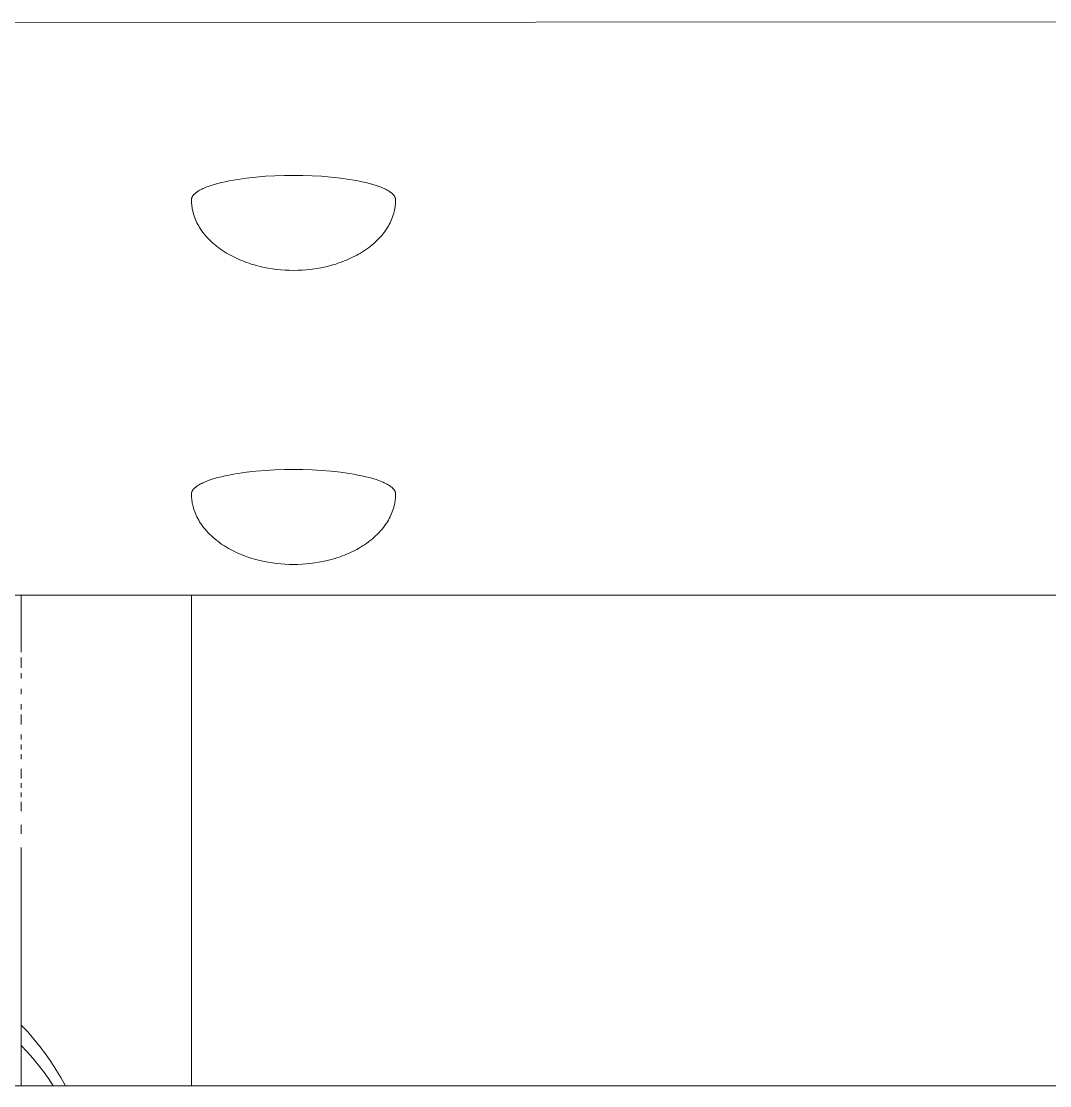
# Model space of a CAD drawing. Header units: millimetres. Extents: x -67 to 4862, y -244 to 3199.
# Drawn here: x 283.8 to 359.3, y 1529.1 to 1607.3 of the extents above; entities that cross this region are included whole.
import ezdxf

# ---------------------------------------------------------------- set-up
doc = ezdxf.new("R2010")
doc.units = ezdxf.units.MM
doc.layers.add('ZANO_R', color=7, linetype='Continuous', lineweight=0)

msp = doc.modelspace()

# ---------------------------------------------------------------- linework, layer by layer
at = {"layer": 'ZANO_R'}
for p, q in [((63.753, 1607.113), (418.753, 1607.337)), ((298.731, 1595.552), (299.025, 1595.612)), ((299.025, 1595.612), (299.332, 1595.669)), ((299.332, 1595.669), (299.649, 1595.722)), ((299.649, 1595.722), (300.308, 1595.814)), ((300.308, 1595.814), (300.992, 1595.889)), ((300.992, 1595.889), (301.689, 1595.946)), ((301.689, 1595.946), (302.388, 1595.985)), ((302.388, 1595.985), (303.079, 1596.008)), ((303.079, 1596.008), (303.753, 1596.015)), ((303.753, 1596.015), (304.427, 1596.008)), ((304.427, 1596.008), (305.117, 1595.985)), ((305.117, 1595.985), (305.816, 1595.946)), ((305.816, 1595.946), (306.513, 1595.889)), ((306.513, 1595.889), (307.197, 1595.814)), ((307.197, 1595.814), (307.857, 1595.722)), ((307.857, 1595.722), (308.173, 1595.669)), ((308.173, 1595.669), (308.48, 1595.612)), ((308.48, 1595.612), (308.774, 1595.552)), ((296.682, 1594.814), (296.713, 1594.835)), ((296.713, 1594.835), (296.779, 1594.877)), ((296.779, 1594.877), (296.85, 1594.918)), ((296.85, 1594.918), (296.926, 1594.959)), ((296.926, 1594.959), (297.006, 1595)), ((297.006, 1595), (297.09, 1595.041)), ((297.09, 1595.041), (297.18, 1595.081)), ((297.18, 1595.081), (297.274, 1595.121)), ((297.274, 1595.121), (297.372, 1595.161)), ((297.372, 1595.161), (297.475, 1595.199)), ((297.475, 1595.199), (297.694, 1595.276)), ((297.694, 1595.276), (297.93, 1595.349)), ((297.93, 1595.349), (298.182, 1595.42)), ((298.182, 1595.42), (298.449, 1595.488)), ((298.449, 1595.488), (298.731, 1595.552)), ((308.774, 1595.552), (309.056, 1595.488)), ((309.056, 1595.488), (309.323, 1595.42)), ((309.323, 1595.42), (309.575, 1595.349)), ((309.575, 1595.349), (309.811, 1595.276)), ((309.811, 1595.276), (310.03, 1595.199)), ((310.03, 1595.199), (310.133, 1595.161)), ((310.133, 1595.161), (310.231, 1595.121)), ((310.231, 1595.121), (310.325, 1595.081)), ((310.325, 1595.081), (310.415, 1595.041)), ((310.415, 1595.041), (310.499, 1595)), ((310.499, 1595), (310.58, 1594.959)), ((310.58, 1594.959), (310.655, 1594.918)), ((310.655, 1594.918), (310.726, 1594.877)), ((310.726, 1594.877), (310.792, 1594.835)), ((310.792, 1594.835), (310.824, 1594.814)), ((296.253, 1594.233), (296.254, 1594.243)), ((296.253, 1594.223), (296.253, 1594.233)), ((296.253, 1594.214), (296.253, 1594.223)), ((296.253, 1594.214), (296.253, 1594.146)), ((296.253, 1594.146), (296.255, 1594.078)), ((296.254, 1594.254), (296.256, 1594.264)), ((296.254, 1594.243), (296.254, 1594.254)), ((296.255, 1594.078), (296.258, 1594.011)), ((296.256, 1594.264), (296.257, 1594.274)), ((296.257, 1594.274), (296.258, 1594.284)), ((296.258, 1594.284), (296.26, 1594.294)), ((296.26, 1594.294), (296.262, 1594.304)), ((296.262, 1594.304), (296.264, 1594.314)), ((296.264, 1594.314), (296.267, 1594.324)), ((296.267, 1594.324), (296.27, 1594.334)), ((296.27, 1594.334), (296.273, 1594.345)), ((296.273, 1594.345), (296.276, 1594.355)), ((296.276, 1594.355), (296.279, 1594.365)), ((296.279, 1594.365), (296.283, 1594.375)), ((296.283, 1594.375), (296.287, 1594.386)), ((296.287, 1594.386), (296.291, 1594.396)), ((296.291, 1594.396), (296.296, 1594.406)), ((296.296, 1594.406), (296.3, 1594.417)), ((296.3, 1594.417), (296.305, 1594.427)), ((296.305, 1594.427), (296.311, 1594.437)), ((296.311, 1594.437), (296.316, 1594.448)), ((296.316, 1594.448), (296.322, 1594.458)), ((296.322, 1594.458), (296.328, 1594.468)), ((296.328, 1594.468), (296.334, 1594.479)), ((296.334, 1594.479), (296.341, 1594.489)), ((296.341, 1594.489), (296.348, 1594.5)), ((296.348, 1594.5), (296.362, 1594.52)), ((296.362, 1594.52), (296.378, 1594.541)), ((296.378, 1594.541), (296.394, 1594.562)), ((296.394, 1594.562), (296.412, 1594.583)), ((296.412, 1594.583), (296.431, 1594.604)), ((296.431, 1594.604), (296.451, 1594.625)), ((296.451, 1594.625), (296.472, 1594.646)), ((296.472, 1594.646), (296.494, 1594.667)), ((296.494, 1594.667), (296.518, 1594.688)), ((296.518, 1594.688), (296.542, 1594.709)), ((296.542, 1594.709), (296.568, 1594.73)), ((296.568, 1594.73), (296.594, 1594.751)), ((296.594, 1594.751), (296.622, 1594.772)), ((296.622, 1594.772), (296.651, 1594.793)), ((296.651, 1594.793), (296.682, 1594.814)), ((310.824, 1594.814), (310.854, 1594.793)), ((310.854, 1594.793), (310.883, 1594.772)), ((310.883, 1594.772), (310.911, 1594.751)), ((310.911, 1594.751), (310.937, 1594.73)), ((310.937, 1594.73), (310.963, 1594.709)), ((310.963, 1594.709), (310.988, 1594.688)), ((310.988, 1594.688), (311.011, 1594.667)), ((311.011, 1594.667), (311.033, 1594.646)), ((311.033, 1594.646), (311.054, 1594.625)), ((311.054, 1594.625), (311.074, 1594.604)), ((311.074, 1594.604), (311.093, 1594.583)), ((311.093, 1594.583), (311.111, 1594.562)), ((311.111, 1594.562), (311.127, 1594.541)), ((311.127, 1594.541), (311.143, 1594.52)), ((311.143, 1594.52), (311.157, 1594.5)), ((311.157, 1594.5), (311.164, 1594.489)), ((311.164, 1594.489), (311.171, 1594.479)), ((311.171, 1594.479), (311.177, 1594.468)), ((311.177, 1594.468), (311.183, 1594.458)), ((311.183, 1594.458), (311.189, 1594.448)), ((311.189, 1594.448), (311.195, 1594.437)), ((311.195, 1594.437), (311.2, 1594.427)), ((311.2, 1594.427), (311.205, 1594.417)), ((311.205, 1594.417), (311.21, 1594.406)), ((311.21, 1594.406), (311.214, 1594.396)), ((311.214, 1594.396), (311.218, 1594.386)), ((311.218, 1594.386), (311.222, 1594.375)), ((311.222, 1594.375), (311.226, 1594.365)), ((311.226, 1594.365), (311.229, 1594.355)), ((311.229, 1594.355), (311.233, 1594.345)), ((311.233, 1594.345), (311.236, 1594.334)), ((311.236, 1594.334), (311.238, 1594.324)), ((311.238, 1594.324), (311.241, 1594.314)), ((311.241, 1594.314), (311.243, 1594.304)), ((311.243, 1594.304), (311.245, 1594.294)), ((311.245, 1594.294), (311.247, 1594.284)), ((311.247, 1594.284), (311.248, 1594.274)), ((311.247, 1594.011), (311.25, 1594.078)), ((311.248, 1594.274), (311.25, 1594.264)), ((311.25, 1594.264), (311.251, 1594.254)), ((311.25, 1594.078), (311.252, 1594.146)), ((311.251, 1594.254), (311.252, 1594.243)), ((311.252, 1594.243), (311.252, 1594.233)), ((311.252, 1594.233), (311.252, 1594.223)), ((311.252, 1594.223), (311.253, 1594.214)), ((311.252, 1594.146), (311.253, 1594.214)), ((296.258, 1594.011), (296.263, 1593.944)), ((296.263, 1593.944), (296.268, 1593.877)), ((296.268, 1593.877), (296.275, 1593.81)), ((296.275, 1593.81), (296.284, 1593.744)), ((296.284, 1593.744), (296.293, 1593.678)), ((296.293, 1593.678), (296.303, 1593.612)), ((296.303, 1593.612), (296.315, 1593.546)), ((296.315, 1593.546), (296.328, 1593.481)), ((296.328, 1593.481), (296.342, 1593.416)), ((296.342, 1593.416), (296.357, 1593.351)), ((296.357, 1593.351), (296.374, 1593.286)), ((296.374, 1593.286), (296.391, 1593.222)), ((311.114, 1593.222), (311.131, 1593.286)), ((311.131, 1593.286), (311.148, 1593.351)), ((311.148, 1593.351), (311.163, 1593.416)), ((311.163, 1593.416), (311.177, 1593.481)), ((311.177, 1593.481), (311.19, 1593.546)), ((311.19, 1593.546), (311.202, 1593.612)), ((311.202, 1593.612), (311.212, 1593.678)), ((311.212, 1593.678), (311.222, 1593.744)), ((311.222, 1593.744), (311.23, 1593.81)), ((311.23, 1593.81), (311.237, 1593.877)), ((311.237, 1593.877), (311.242, 1593.944)), ((311.242, 1593.944), (311.247, 1594.011)), ((296.391, 1593.222), (296.41, 1593.158)), ((296.41, 1593.158), (296.451, 1593.031)), ((296.451, 1593.031), (296.496, 1592.905)), ((296.496, 1592.905), (296.545, 1592.781)), ((296.545, 1592.781), (296.599, 1592.658)), ((296.599, 1592.658), (296.657, 1592.536)), ((296.657, 1592.536), (296.719, 1592.416)), ((310.786, 1592.416), (310.848, 1592.536)), ((310.848, 1592.536), (310.906, 1592.658)), ((310.906, 1592.658), (310.96, 1592.781)), ((310.96, 1592.781), (311.009, 1592.905)), ((311.009, 1592.905), (311.054, 1593.031)), ((311.054, 1593.031), (311.095, 1593.158)), ((311.095, 1593.158), (311.114, 1593.222)), ((296.719, 1592.416), (296.785, 1592.298)), ((296.785, 1592.298), (296.855, 1592.181)), ((296.855, 1592.181), (296.9, 1592.109)), ((296.9, 1592.109), (296.947, 1592.037)), ((296.947, 1592.037), (296.995, 1591.967)), ((296.995, 1591.967), (297.045, 1591.898)), ((297.045, 1591.898), (297.095, 1591.829)), ((297.095, 1591.829), (297.147, 1591.761)), ((297.147, 1591.761), (297.255, 1591.628)), ((310.251, 1591.628), (310.358, 1591.761)), ((310.358, 1591.761), (310.41, 1591.829)), ((310.41, 1591.829), (310.46, 1591.898)), ((310.46, 1591.898), (310.51, 1591.967)), ((310.51, 1591.967), (310.558, 1592.037)), ((310.558, 1592.037), (310.605, 1592.109)), ((310.605, 1592.109), (310.65, 1592.181)), ((310.65, 1592.181), (310.72, 1592.298)), ((310.72, 1592.298), (310.786, 1592.416)), ((297.255, 1591.628), (297.366, 1591.499)), ((297.366, 1591.499), (297.482, 1591.373)), ((297.482, 1591.373), (297.602, 1591.251)), ((297.602, 1591.251), (297.726, 1591.132)), ((297.726, 1591.132), (297.854, 1591.016)), ((297.854, 1591.016), (297.984, 1590.905)), ((309.521, 1590.905), (309.652, 1591.016)), ((309.652, 1591.016), (309.779, 1591.132)), ((309.779, 1591.132), (309.903, 1591.251)), ((309.903, 1591.251), (310.023, 1591.373)), ((310.023, 1591.373), (310.139, 1591.499)), ((310.139, 1591.499), (310.251, 1591.628)), ((297.984, 1590.905), (298.118, 1590.796)), ((298.118, 1590.796), (298.255, 1590.692)), ((298.255, 1590.692), (298.395, 1590.591)), ((298.395, 1590.591), (298.537, 1590.493)), ((298.537, 1590.493), (298.682, 1590.399)), ((298.682, 1590.399), (298.828, 1590.309)), ((298.828, 1590.309), (298.971, 1590.225)), ((298.971, 1590.225), (299.115, 1590.145)), ((299.115, 1590.145), (299.262, 1590.067)), ((308.244, 1590.067), (308.39, 1590.145)), ((308.39, 1590.145), (308.534, 1590.225)), ((308.534, 1590.225), (308.677, 1590.309)), ((308.677, 1590.309), (308.823, 1590.399)), ((308.823, 1590.399), (308.968, 1590.493)), ((308.968, 1590.493), (309.11, 1590.591)), ((309.11, 1590.591), (309.25, 1590.692)), ((309.25, 1590.692), (309.387, 1590.796)), ((309.387, 1590.796), (309.521, 1590.905)), ((299.262, 1590.067), (299.41, 1589.993)), ((299.41, 1589.993), (299.56, 1589.921)), ((299.56, 1589.921), (299.711, 1589.852)), ((299.711, 1589.852), (299.864, 1589.787)), ((299.864, 1589.787), (300.018, 1589.724)), ((300.018, 1589.724), (300.174, 1589.664)), ((300.174, 1589.664), (300.33, 1589.607)), ((300.33, 1589.607), (300.488, 1589.553)), ((300.488, 1589.553), (300.646, 1589.501)), ((300.646, 1589.501), (300.966, 1589.407)), ((300.966, 1589.407), (301.288, 1589.324)), ((306.218, 1589.324), (306.539, 1589.407)), ((306.539, 1589.407), (306.859, 1589.501)), ((306.859, 1589.501), (307.017, 1589.553)), ((307.017, 1589.553), (307.175, 1589.607)), ((307.175, 1589.607), (307.332, 1589.664)), ((307.332, 1589.664), (307.487, 1589.724)), ((307.487, 1589.724), (307.641, 1589.787)), ((307.641, 1589.787), (307.794, 1589.852)), ((307.794, 1589.852), (307.946, 1589.921)), ((307.946, 1589.921), (308.095, 1589.993)), ((308.095, 1589.993), (308.244, 1590.067)), ((301.288, 1589.324), (301.591, 1589.257)), ((301.591, 1589.257), (301.896, 1589.198)), ((301.896, 1589.198), (302.203, 1589.148)), ((302.203, 1589.148), (302.512, 1589.108)), ((302.512, 1589.108), (302.821, 1589.076)), ((302.821, 1589.076), (303.132, 1589.054)), ((303.132, 1589.054), (303.442, 1589.04)), ((303.442, 1589.04), (303.753, 1589.036)), ((303.753, 1589.036), (304.063, 1589.04)), ((304.063, 1589.04), (304.374, 1589.054)), ((304.374, 1589.054), (304.684, 1589.076)), ((304.684, 1589.076), (304.994, 1589.108)), ((304.994, 1589.108), (305.302, 1589.148)), ((305.302, 1589.148), (305.609, 1589.198)), ((305.609, 1589.198), (305.915, 1589.257)), ((305.915, 1589.257), (306.218, 1589.324)), ((297.694, 1573.66), (297.93, 1573.733)), ((297.93, 1573.733), (298.182, 1573.804)), ((298.182, 1573.804), (298.449, 1573.872)), ((298.449, 1573.872), (298.731, 1573.936)), ((298.731, 1573.936), (299.025, 1573.997)), ((299.025, 1573.997), (299.332, 1574.053)), ((299.332, 1574.053), (299.649, 1574.106)), ((299.649, 1574.106), (300.308, 1574.198)), ((300.308, 1574.198), (300.992, 1574.273)), ((300.992, 1574.273), (301.689, 1574.33)), ((301.689, 1574.33), (302.388, 1574.369)), ((302.388, 1574.369), (303.079, 1574.392)), ((303.079, 1574.392), (303.753, 1574.4)), ((303.753, 1574.4), (304.427, 1574.392)), ((304.427, 1574.392), (305.117, 1574.369)), ((305.117, 1574.369), (305.816, 1574.33)), ((305.816, 1574.33), (306.513, 1574.273)), ((306.513, 1574.273), (307.197, 1574.198)), ((307.197, 1574.198), (307.857, 1574.106)), ((307.857, 1574.106), (308.173, 1574.053)), ((308.173, 1574.053), (308.48, 1573.997)), ((308.48, 1573.997), (308.774, 1573.936)), ((308.774, 1573.936), (309.056, 1573.872)), ((309.056, 1573.872), (309.323, 1573.804)), ((309.323, 1573.804), (309.575, 1573.733)), ((309.575, 1573.733), (309.811, 1573.66)), ((296.362, 1572.905), (296.378, 1572.926)), ((296.378, 1572.926), (296.394, 1572.947)), ((296.394, 1572.947), (296.412, 1572.968)), ((296.412, 1572.968), (296.431, 1572.989)), ((296.431, 1572.989), (296.451, 1573.01)), ((296.451, 1573.01), (296.472, 1573.031)), ((296.472, 1573.031), (296.494, 1573.052)), ((296.494, 1573.052), (296.518, 1573.073)), ((296.518, 1573.073), (296.542, 1573.094)), ((296.542, 1573.094), (296.568, 1573.115)), ((296.568, 1573.115), (296.594, 1573.136)), ((296.594, 1573.136), (296.622, 1573.157)), ((296.622, 1573.157), (296.651, 1573.178)), ((296.651, 1573.178), (296.682, 1573.198)), ((296.682, 1573.198), (296.713, 1573.219)), ((296.713, 1573.219), (296.779, 1573.261)), ((296.779, 1573.261), (296.85, 1573.302)), ((296.85, 1573.302), (296.926, 1573.344)), ((296.926, 1573.344), (297.006, 1573.385)), ((297.006, 1573.385), (297.09, 1573.425)), ((297.09, 1573.425), (297.18, 1573.466)), ((297.18, 1573.466), (297.274, 1573.505)), ((297.274, 1573.505), (297.372, 1573.545)), ((297.372, 1573.545), (297.475, 1573.584)), ((297.475, 1573.584), (297.694, 1573.66)), ((309.811, 1573.66), (310.03, 1573.584)), ((310.03, 1573.584), (310.133, 1573.545)), ((310.133, 1573.545), (310.231, 1573.505)), ((310.231, 1573.505), (310.325, 1573.466)), ((310.325, 1573.466), (310.415, 1573.425)), ((310.415, 1573.425), (310.499, 1573.385)), ((310.499, 1573.385), (310.58, 1573.344)), ((310.58, 1573.344), (310.655, 1573.302)), ((310.655, 1573.302), (310.726, 1573.261)), ((310.726, 1573.261), (310.792, 1573.219)), ((310.792, 1573.219), (310.824, 1573.198)), ((310.824, 1573.198), (310.854, 1573.178)), ((310.854, 1573.178), (310.883, 1573.157)), ((310.883, 1573.157), (310.911, 1573.136)), ((310.911, 1573.136), (310.937, 1573.115)), ((310.937, 1573.115), (310.963, 1573.094)), ((310.963, 1573.094), (310.988, 1573.073)), ((310.988, 1573.073), (311.011, 1573.052)), ((311.011, 1573.052), (311.033, 1573.031)), ((311.033, 1573.031), (311.054, 1573.01)), ((311.054, 1573.01), (311.074, 1572.989)), ((311.074, 1572.989), (311.093, 1572.968)), ((311.093, 1572.968), (311.111, 1572.947)), ((311.111, 1572.947), (311.127, 1572.926)), ((311.127, 1572.926), (311.143, 1572.905)), ((296.253, 1572.618), (296.254, 1572.628)), ((296.253, 1572.608), (296.253, 1572.618)), ((296.253, 1572.598), (296.253, 1572.608)), ((296.253, 1572.598), (296.253, 1572.53)), ((296.253, 1572.53), (296.255, 1572.463)), ((296.254, 1572.638), (296.256, 1572.648)), ((296.254, 1572.628), (296.254, 1572.638)), ((296.255, 1572.463), (296.258, 1572.395)), ((296.256, 1572.648), (296.257, 1572.658)), ((296.257, 1572.658), (296.258, 1572.668)), ((296.258, 1572.668), (296.26, 1572.678)), ((296.258, 1572.395), (296.263, 1572.328)), ((296.26, 1572.678), (296.262, 1572.688)), ((296.262, 1572.688), (296.264, 1572.698)), ((296.263, 1572.328), (296.268, 1572.261)), ((296.264, 1572.698), (296.267, 1572.709)), ((296.267, 1572.709), (296.27, 1572.719)), ((296.268, 1572.261), (296.275, 1572.195)), ((296.27, 1572.719), (296.273, 1572.729)), ((296.273, 1572.729), (296.276, 1572.739)), ((296.275, 1572.195), (296.284, 1572.128)), ((296.276, 1572.739), (296.279, 1572.749)), ((296.279, 1572.749), (296.283, 1572.76)), ((296.283, 1572.76), (296.287, 1572.77)), ((296.287, 1572.77), (296.291, 1572.78)), ((296.291, 1572.78), (296.296, 1572.791)), ((296.296, 1572.791), (296.3, 1572.801)), ((296.3, 1572.801), (296.305, 1572.811)), ((296.305, 1572.811), (296.311, 1572.822)), ((296.311, 1572.822), (296.316, 1572.832)), ((296.316, 1572.832), (296.322, 1572.842)), ((296.322, 1572.842), (296.328, 1572.853)), ((296.328, 1572.853), (296.334, 1572.863)), ((296.334, 1572.863), (296.341, 1572.873)), ((296.341, 1572.873), (296.348, 1572.884)), ((296.348, 1572.884), (296.362, 1572.905)), ((311.143, 1572.905), (311.157, 1572.884)), ((311.157, 1572.884), (311.164, 1572.873)), ((311.164, 1572.873), (311.171, 1572.863)), ((311.171, 1572.863), (311.177, 1572.853)), ((311.177, 1572.853), (311.183, 1572.842)), ((311.183, 1572.842), (311.189, 1572.832)), ((311.189, 1572.832), (311.195, 1572.822)), ((311.195, 1572.822), (311.2, 1572.811)), ((311.2, 1572.811), (311.205, 1572.801)), ((311.205, 1572.801), (311.21, 1572.791)), ((311.21, 1572.791), (311.214, 1572.78)), ((311.214, 1572.78), (311.218, 1572.77)), ((311.218, 1572.77), (311.222, 1572.76)), ((311.222, 1572.76), (311.226, 1572.749)), ((311.222, 1572.128), (311.23, 1572.195)), ((311.226, 1572.749), (311.229, 1572.739)), ((311.229, 1572.739), (311.233, 1572.729)), ((311.23, 1572.195), (311.237, 1572.261)), ((311.233, 1572.729), (311.236, 1572.719)), ((311.236, 1572.719), (311.238, 1572.709)), ((311.237, 1572.261), (311.242, 1572.328)), ((311.238, 1572.709), (311.241, 1572.698)), ((311.241, 1572.698), (311.243, 1572.688)), ((311.242, 1572.328), (311.247, 1572.395)), ((311.243, 1572.688), (311.245, 1572.678)), ((311.245, 1572.678), (311.247, 1572.668)), ((311.247, 1572.668), (311.248, 1572.658)), ((311.247, 1572.395), (311.25, 1572.463)), ((311.248, 1572.658), (311.25, 1572.648)), ((311.25, 1572.648), (311.251, 1572.638)), ((311.25, 1572.463), (311.252, 1572.53)), ((311.251, 1572.638), (311.252, 1572.628)), ((311.252, 1572.628), (311.252, 1572.618)), ((311.252, 1572.618), (311.252, 1572.608)), ((311.252, 1572.608), (311.253, 1572.598)), ((311.252, 1572.53), (311.253, 1572.598)), ((296.284, 1572.128), (296.293, 1572.062)), ((296.293, 1572.062), (296.303, 1571.996)), ((296.303, 1571.996), (296.315, 1571.931)), ((296.315, 1571.931), (296.328, 1571.865)), ((296.328, 1571.865), (296.342, 1571.8)), ((296.342, 1571.8), (296.357, 1571.735)), ((296.357, 1571.735), (296.374, 1571.671)), ((296.374, 1571.671), (296.391, 1571.606)), ((296.391, 1571.606), (296.41, 1571.542)), ((296.41, 1571.542), (296.451, 1571.415)), ((296.451, 1571.415), (296.496, 1571.29)), ((311.009, 1571.29), (311.054, 1571.415)), ((311.054, 1571.415), (311.095, 1571.542)), ((311.095, 1571.542), (311.114, 1571.606)), ((311.114, 1571.606), (311.131, 1571.671)), ((311.131, 1571.671), (311.148, 1571.735)), ((311.148, 1571.735), (311.163, 1571.8)), ((311.163, 1571.8), (311.177, 1571.865)), ((311.177, 1571.865), (311.19, 1571.931)), ((311.19, 1571.931), (311.202, 1571.996)), ((311.202, 1571.996), (311.212, 1572.062)), ((311.212, 1572.062), (311.222, 1572.128)), ((296.496, 1571.29), (296.545, 1571.165)), ((296.545, 1571.165), (296.599, 1571.042)), ((296.599, 1571.042), (296.657, 1570.921)), ((296.657, 1570.921), (296.719, 1570.801)), ((296.719, 1570.801), (296.785, 1570.682)), ((296.785, 1570.682), (296.855, 1570.565)), ((310.65, 1570.565), (310.72, 1570.682)), ((310.72, 1570.682), (310.786, 1570.801)), ((310.786, 1570.801), (310.848, 1570.921)), ((310.848, 1570.921), (310.906, 1571.042)), ((310.906, 1571.042), (310.96, 1571.165)), ((310.96, 1571.165), (311.009, 1571.29)), ((296.855, 1570.565), (296.9, 1570.493)), ((296.9, 1570.493), (296.947, 1570.422)), ((296.947, 1570.422), (296.995, 1570.351)), ((296.995, 1570.351), (297.045, 1570.282)), ((297.045, 1570.282), (297.095, 1570.213)), ((297.095, 1570.213), (297.147, 1570.145)), ((297.147, 1570.145), (297.255, 1570.013)), ((297.255, 1570.013), (297.366, 1569.883)), ((297.366, 1569.883), (297.482, 1569.757)), ((310.023, 1569.757), (310.139, 1569.883)), ((310.139, 1569.883), (310.251, 1570.013)), ((310.251, 1570.013), (310.358, 1570.145)), ((310.358, 1570.145), (310.41, 1570.213)), ((310.41, 1570.213), (310.46, 1570.282)), ((310.46, 1570.282), (310.51, 1570.351)), ((310.51, 1570.351), (310.558, 1570.422)), ((310.558, 1570.422), (310.605, 1570.493)), ((310.605, 1570.493), (310.65, 1570.565)), ((297.482, 1569.757), (297.602, 1569.635)), ((297.602, 1569.635), (297.726, 1569.516)), ((297.726, 1569.516), (297.854, 1569.401)), ((297.854, 1569.401), (297.984, 1569.289)), ((297.984, 1569.289), (298.118, 1569.181)), ((298.118, 1569.181), (298.255, 1569.076)), ((298.255, 1569.076), (298.395, 1568.975)), ((309.11, 1568.975), (309.25, 1569.076)), ((309.25, 1569.076), (309.387, 1569.181)), ((309.387, 1569.181), (309.521, 1569.289)), ((309.521, 1569.289), (309.652, 1569.401)), ((309.652, 1569.401), (309.779, 1569.516)), ((309.779, 1569.516), (309.903, 1569.635)), ((309.903, 1569.635), (310.023, 1569.757)), ((298.395, 1568.975), (298.537, 1568.877)), ((298.537, 1568.877), (298.682, 1568.783)), ((298.682, 1568.783), (298.828, 1568.693)), ((298.828, 1568.693), (298.971, 1568.609)), ((298.971, 1568.609), (299.115, 1568.529)), ((299.115, 1568.529), (299.262, 1568.451)), ((299.262, 1568.451), (299.41, 1568.377)), ((299.41, 1568.377), (299.56, 1568.305)), ((299.56, 1568.305), (299.711, 1568.237)), ((299.711, 1568.237), (299.864, 1568.171)), ((307.641, 1568.171), (307.794, 1568.237)), ((307.794, 1568.237), (307.946, 1568.305)), ((307.946, 1568.305), (308.095, 1568.377)), ((308.095, 1568.377), (308.244, 1568.451)), ((308.244, 1568.451), (308.39, 1568.529)), ((308.39, 1568.529), (308.534, 1568.609)), ((308.534, 1568.609), (308.677, 1568.693)), ((308.677, 1568.693), (308.823, 1568.783)), ((308.823, 1568.783), (308.968, 1568.877)), ((308.968, 1568.877), (309.11, 1568.975)), ((299.864, 1568.171), (300.018, 1568.108)), ((300.018, 1568.108), (300.174, 1568.048)), ((300.174, 1568.048), (300.33, 1567.991)), ((300.33, 1567.991), (300.488, 1567.937)), ((300.488, 1567.937), (300.646, 1567.886)), ((300.646, 1567.886), (300.966, 1567.791)), ((300.966, 1567.791), (301.288, 1567.708)), ((301.288, 1567.708), (301.591, 1567.641)), ((301.591, 1567.641), (301.896, 1567.582)), ((301.896, 1567.582), (302.203, 1567.533)), ((302.203, 1567.533), (302.512, 1567.492)), ((302.512, 1567.492), (302.821, 1567.46)), ((302.821, 1567.46), (303.132, 1567.438)), ((304.374, 1567.438), (304.684, 1567.46)), ((304.684, 1567.46), (304.994, 1567.492)), ((304.994, 1567.492), (305.302, 1567.533)), ((305.302, 1567.533), (305.609, 1567.582)), ((305.609, 1567.582), (305.915, 1567.641)), ((305.915, 1567.641), (306.218, 1567.708)), ((306.218, 1567.708), (306.539, 1567.791)), ((306.539, 1567.791), (306.859, 1567.886)), ((306.859, 1567.886), (307.017, 1567.937)), ((307.017, 1567.937), (307.175, 1567.991)), ((307.175, 1567.991), (307.332, 1568.048)), ((307.332, 1568.048), (307.487, 1568.108)), ((307.487, 1568.108), (307.641, 1568.171)), ((303.132, 1567.438), (303.442, 1567.425)), ((303.442, 1567.425), (303.753, 1567.421)), ((303.753, 1567.421), (304.063, 1567.425)), ((304.063, 1567.425), (304.374, 1567.438)), ((73.753, 1565.175), (418.753, 1565.175)), ((283.753, 1560.977), (283.753, 1565.175)), ((296.253, 1529.122), (296.253, 1565.175)), ((283.753, 1559.819), (283.753, 1560.591)), ((283.751, 1559.819), (283.751, 1559.855)), ((283.753, 1559.048), (283.753, 1559.433)), ((283.753, 1557.904), (283.753, 1558.284)), ((283.753, 1556.775), (283.753, 1557.15)), ((283.753, 1555.661), (283.753, 1556.402)), ((283.753, 1554.562), (283.753, 1554.927)), ((283.753, 1553.838), (283.753, 1554.199)), ((283.751, 1553.414), (283.751, 1553.478)), ((283.753, 1553.121), (283.753, 1553.478)), ((283.753, 1551.706), (283.753, 1552.41)), ((283.753, 1551.009), (283.753, 1551.357)), ((283.753, 1550.319), (283.753, 1550.663)), ((283.751, 1549.298), (283.751, 1549.543)), ((283.753, 1549.298), (283.753, 1549.977)), ((283.751, 1547.955), (283.751, 1547.982)), ((283.753, 1547.623), (283.753, 1548.289)), ((283.751, 1546.313), (283.751, 1546.417)), ((283.751, 1546.41), (283.751, 1543.273)), ((283.753, 1545.99), (283.753, 1546.638)), ((283.751, 1544.715), (283.751, 1544.848)), ((283.753, 1544.402), (283.753, 1545.031)), ((283.751, 1543.164), (283.751, 1543.273)), ((283.751, 1543.268), (283.751, 1540.111)), ((283.753, 1542.859), (283.753, 1543.471)), ((283.751, 1541.659), (283.751, 1541.694)), ((283.753, 1541.364), (283.753, 1541.956)), ((283.753, 1539.915), (283.753, 1540.201)), ((283.751, 1539.997), (283.751, 1536.932)), ((283.751, 1538.513), (283.751, 1538.524)), ((283.753, 1538.239), (283.753, 1538.79)), ((283.753, 1536.632), (283.753, 1537.16)), ((283.751, 1536.894), (283.751, 1535.337)), ((283.751, 1535.095), (283.751, 1535.337)), ((283.751, 1535.33), (283.751, 1533.775)), ((283.753, 1535.095), (283.753, 1535.346)), ((283.753, 1533.155), (283.753, 1533.868)), ((283.751, 1533.583), (283.751, 1532.209)), ((284.222, 1533.073), (283.753, 1533.581)), ((284.674, 1532.55), (284.222, 1533.073)), ((283.753, 1531.783), (283.753, 1532.46)), ((285.108, 1532.012), (284.674, 1532.55)), ((283.751, 1532.083), (283.751, 1530.639)), ((284.182, 1531.619), (283.753, 1532.081)), ((284.596, 1531.143), (284.182, 1531.619)), ((285.524, 1531.46), (285.108, 1532.012)), ((283.753, 1530.486), (283.753, 1530.696)), ((284.996, 1530.655), (284.596, 1531.143)), ((285.922, 1530.894), (285.524, 1531.46)), ((286.3, 1530.315), (285.922, 1530.894)), ((283.751, 1530.486), (283.751, 1530.526)), ((283.751, 1530.519), (283.751, 1529.122)), ((285.38, 1530.155), (284.996, 1530.655)), ((285.749, 1529.644), (285.38, 1530.155)), ((286.658, 1529.724), (286.3, 1530.315)), ((418.753, 1529.122), (73.753, 1529.122)), ((283.753, 1529.122), (283.753, 1529.465)), ((286.103, 1529.122), (285.749, 1529.644)), ((286.997, 1529.122), (286.658, 1529.724))]:
    msp.add_line(p, q, dxfattribs=at)

doc.saveas('drawing.dxf')
